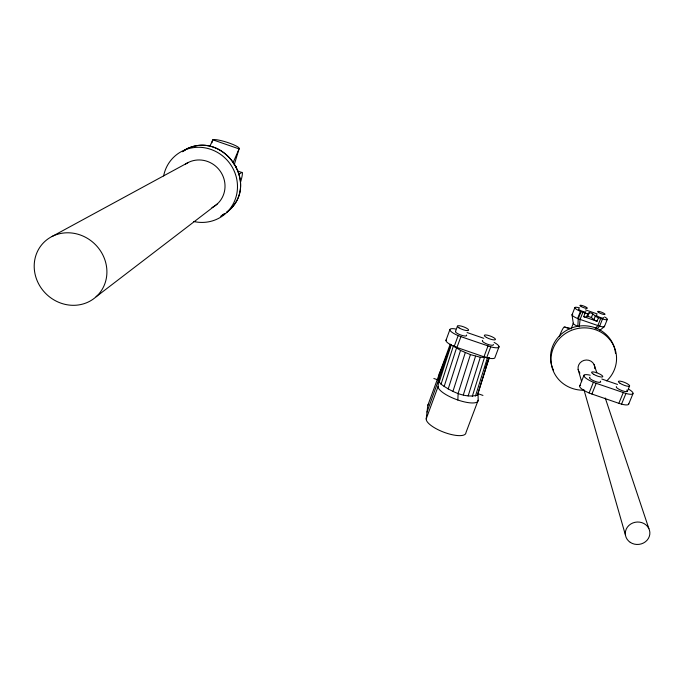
<?xml version="1.0" encoding="UTF-8"?>
<svg xmlns="http://www.w3.org/2000/svg" width="684" height="684" viewBox="0 0 684 684"><rect width="100%" height="100%" fill="white"/><g stroke="black" fill="none" stroke-linecap="round" stroke-linejoin="round"><path stroke-width="1.03" d="M482.955 395.412L478.09 393.736L478.15 400.268A21.272 6.233 20.6 0 1 457.844 400.003L458.126 393.368L470.412 354.611L460.529 350.422L453.406 345.856L441.06 384.203C451.166 391.47 464.855 398.439 477.432 395.172L489.086 357.877L477.432 395.172M478.15 400.268L465.975 432.553A21.118 6.763 20.8 0 1 445.609 432.852A21.118 6.763 20.8 0 1 426.217 418.864L438.093 386.469L439.29 374.062L451.141 344.804M579.305 326.892L580.066 319.471L582.888 312.297L585.119 313.067A3.317 0.65 21 0 0 587.855 313.537C590.352 311.177 593.575 314.572 595.328 316.119A3.317 0.65 21.1 0 0 598.474 317.684L602.595 319.052A7.926 1.539 21.1 0 0 607.255 319.479L604.408 326.601L599.825 330.338M426.217 418.864L427.782 405.501L450.234 344.155M226.387 212.493C261.69 186.287 224.754 129.78 186.125 149.197C224.044 129.951 261.433 185.099 227.037 212.108M211.903 142.794L212.801 139.801A14.056 2.308 17.6 0 1 228.653 142.845A14.056 2.308 17.6 0 1 239.067 148.89L234.219 164.81M220.906 216.084L220.641 216.255M475.466 396.053L487.487 357.604L480.322 357.253L470.412 354.611M468.155 395.933L480.322 357.253M472.302 396.318L484.392 357.732M463.316 394.933L475.551 356.184M448.174 389.051L460.529 350.422M452.953 391.359L465.282 352.645M444.113 386.605L456.476 348.105M441.06 384.203L439.222 382.005L451.209 344.83L427.013 412.076M445.951 340.427L449.867 329.688M455.459 331.62L457.425 326.225M454.193 346.429L458.16 335.605M494.13 342.419A11.884 2.941 20.5 0 1 498.91 347.164A11.884 2.941 20.5 0 1 490.915 346.891L460.913 336.656L456.938 347.481L454.031 346.369A11.833 3.044 20.2 0 1 446.396 339.751M486.828 363.777L489.026 357.869M488 345.993L483.947 356.8L486.863 357.689A11.85 3.035 20.6 0 0 495.011 357.356L499.046 346.651M486.7 357.638L490.753 346.839M485.136 368.539L489.248 357.612M572.14 314.572L574.928 307.449M571.072 329.038L573.372 323.181A5.917 1.223 21.1 0 0 577.86 326.345L578.236 318.787L581.049 311.605M577.647 318.419L580.459 311.246M598.474 317.684L597.055 321.266L583.7 316.658L585.119 313.067M583.7 316.658A3.317 0.658 21 0 0 586.436 317.119L587.855 313.537M586.436 317.119L587.83 316.282L589.24 312.716M597.055 321.266A3.317 0.658 21.1 0 1 593.909 319.693L591.386 317.513L592.797 313.947M593.909 319.693L595.328 316.119M600.706 318.453L597.85 325.618L595.234 328.551M602.493 319.018L599.637 326.174L596.79 329.038M579.793 385.759L584.016 375.165M589.121 392.958L593.421 382.262M580.656 385.289A11.996 2.992 21.9 0 0 588.95 392.898L591.899 394.027L596.209 383.322L626.099 393.522A12.073 2.881 22.1 0 0 632.982 393.685A12.073 2.881 22.1 0 0 628.69 389.187M591.899 394.027L618.858 403.321L623.235 392.642M621.551 404.141L625.937 393.48M627.45 391.145L629.639 385.836M628.622 404.27L632.991 393.668M233.039 162.826L239.067 148.89L212.801 139.801L209.903 146.282M96.111 296.771A37.714 34.85 44.1 0 0 80.165 234.937A37.714 34.85 44.1 0 0 35.38 275.438A37.714 34.85 44.1 0 0 96.111 296.771L217.213 204.037M238.699 174.582L241.717 172.436L237.938 171.128M186.219 149.232L182.491 151.72L185.373 149.805M221.932 215.494L224.831 213.536L221.967 215.4M52.189 236.407L188.237 162.493M587.83 316.282L591.386 317.513M559.35 336.596A11.654 1.813 -70.7 0 1 564.984 327.166L570.046 328.269M618.858 403.321L621.713 404.193A12.038 2.984 22.2 0 0 628.622 403.432M467.078 332.535L483.81 338.306M601.8 379.013L617.515 384.434M454.458 346.626L486.418 357.647M433.844 378.483L438.701 380.159L439.222 382.005M585.461 309.869L597.192 313.922M564.984 327.166L569.575 328.748M582.888 312.297L580.947 311.571A7.909 1.548 20.9 0 1 574.842 307.851A7.909 1.548 20.9 0 1 579.673 307.928M596.209 383.322L593.259 382.194A12.021 2.898 21.8 0 1 583.974 376.106A12.021 2.898 21.8 0 1 590.224 375.208M460.913 336.656L457.998 335.536A11.859 2.941 20.2 0 1 449.935 330.141A11.859 2.941 20.2 0 1 455.612 328.987M594.097 364.589L596.807 372.694M605.255 398.002L648.868 528.604M578.134 369.386L581.639 381.663M583.982 389.846L625.45 535.119M572.046 314.982L573.303 323.498M236.279 166.537L236.476 168.563M185.484 164.126A25.539 24.35 49.8 0 1 221.188 172.642A25.539 24.35 49.8 0 1 211.963 207.594M583.58 390.213A32.832 31.131 -10 0 1 552.193 351.277A32.832 31.131 -10 0 1 600.432 331.885A32.832 31.131 -10 0 1 606.725 380.902M579.921 373.122A8.413 7.96 -9.6 0 1 584.033 360.374A8.413 7.96 -9.6 0 1 594.781 368.659M553.433 370.104A32.618 30.942 -10.1 0 1 574.799 326.943A32.618 30.942 -10.1 0 1 615.523 353.474M604.451 326.174A7.917 1.59 21.2 0 1 599.74 326.208L578.125 318.744A7.9 1.59 21 0 1 572.73 314.366M604.562 316.948A7.926 1.539 21.1 0 1 607.255 319.479M585.906 311.673A3.959 0.769 20.9 0 1 581.588 310.981A3.959 0.769 20.9 0 1 578.861 308.817M603.519 317.641A3.967 0.769 21.1 0 1 599.372 317.128A3.967 0.769 21.1 0 1 596.747 314.914M600.296 381.185A6.011 1.445 21.8 0 1 594.9 381.279A6.011 1.445 21.8 0 1 589.959 377.243M626.689 390.085A6.036 1.445 22.1 0 1 622.568 390.838A6.036 1.445 22.1 0 1 616.412 386.563M439.29 374.062A20.571 5.84 20.5 0 1 440.094 372.746M427.782 405.501A20.426 6.336 20.7 0 1 428.637 404.064M457.844 400.003A21.272 6.233 20.6 0 1 438.093 386.469M466.454 335.006A5.934 1.471 20.2 0 1 460.982 335.092A5.934 1.471 20.2 0 1 455.672 331.287M493.395 344.488A5.942 1.471 20.5 0 1 487.247 344.137A5.942 1.471 20.5 0 1 482.682 340.418M241.717 172.436A12.688 1.727 -71.4 0 1 240.426 182.602M163.63 175.925A38.313 36.517 49.8 0 1 207.141 148.3A38.313 36.517 49.8 0 1 236.886 193.341A38.313 36.517 49.8 0 1 193.734 221.505M630.272 542.369A12.295 11.218 -5.3 0 0 649.8 534.349A12.295 11.218 -5.3 0 0 632.717 523.012A12.295 11.218 -5.3 0 0 630.272 542.369M581.263 306.586A3.959 0.761 20.9 0 0 587.274 308.296A3.959 0.761 20.9 0 0 582.323 305.586A3.959 0.761 20.9 0 0 581.263 306.586M598.68 312.528A3.967 0.761 21.1 0 0 604.913 314.486A3.967 0.761 21.1 0 0 600.432 311.818A3.967 0.761 21.1 0 0 598.68 312.528M593.686 374.336A6.019 1.419 21.7 0 0 602.758 376.764A6.019 1.419 21.7 0 0 595.183 372.284A6.019 1.419 21.7 0 0 593.686 374.336M620.055 383.296A6.045 1.419 22 0 0 629.451 386.161A6.045 1.419 22 0 0 622.525 381.681A6.045 1.419 22 0 0 620.055 383.296M459.049 327.884A5.942 1.445 20.1 0 0 468.42 330.423A5.942 1.445 20.1 0 0 461.606 326.191A5.942 1.445 20.1 0 0 459.049 327.884M486.589 337.528A5.951 1.445 20.5 0 0 495.447 339.538A5.951 1.445 20.5 0 0 487.615 335.237A5.951 1.445 20.5 0 0 486.589 337.528"/></g></svg>
